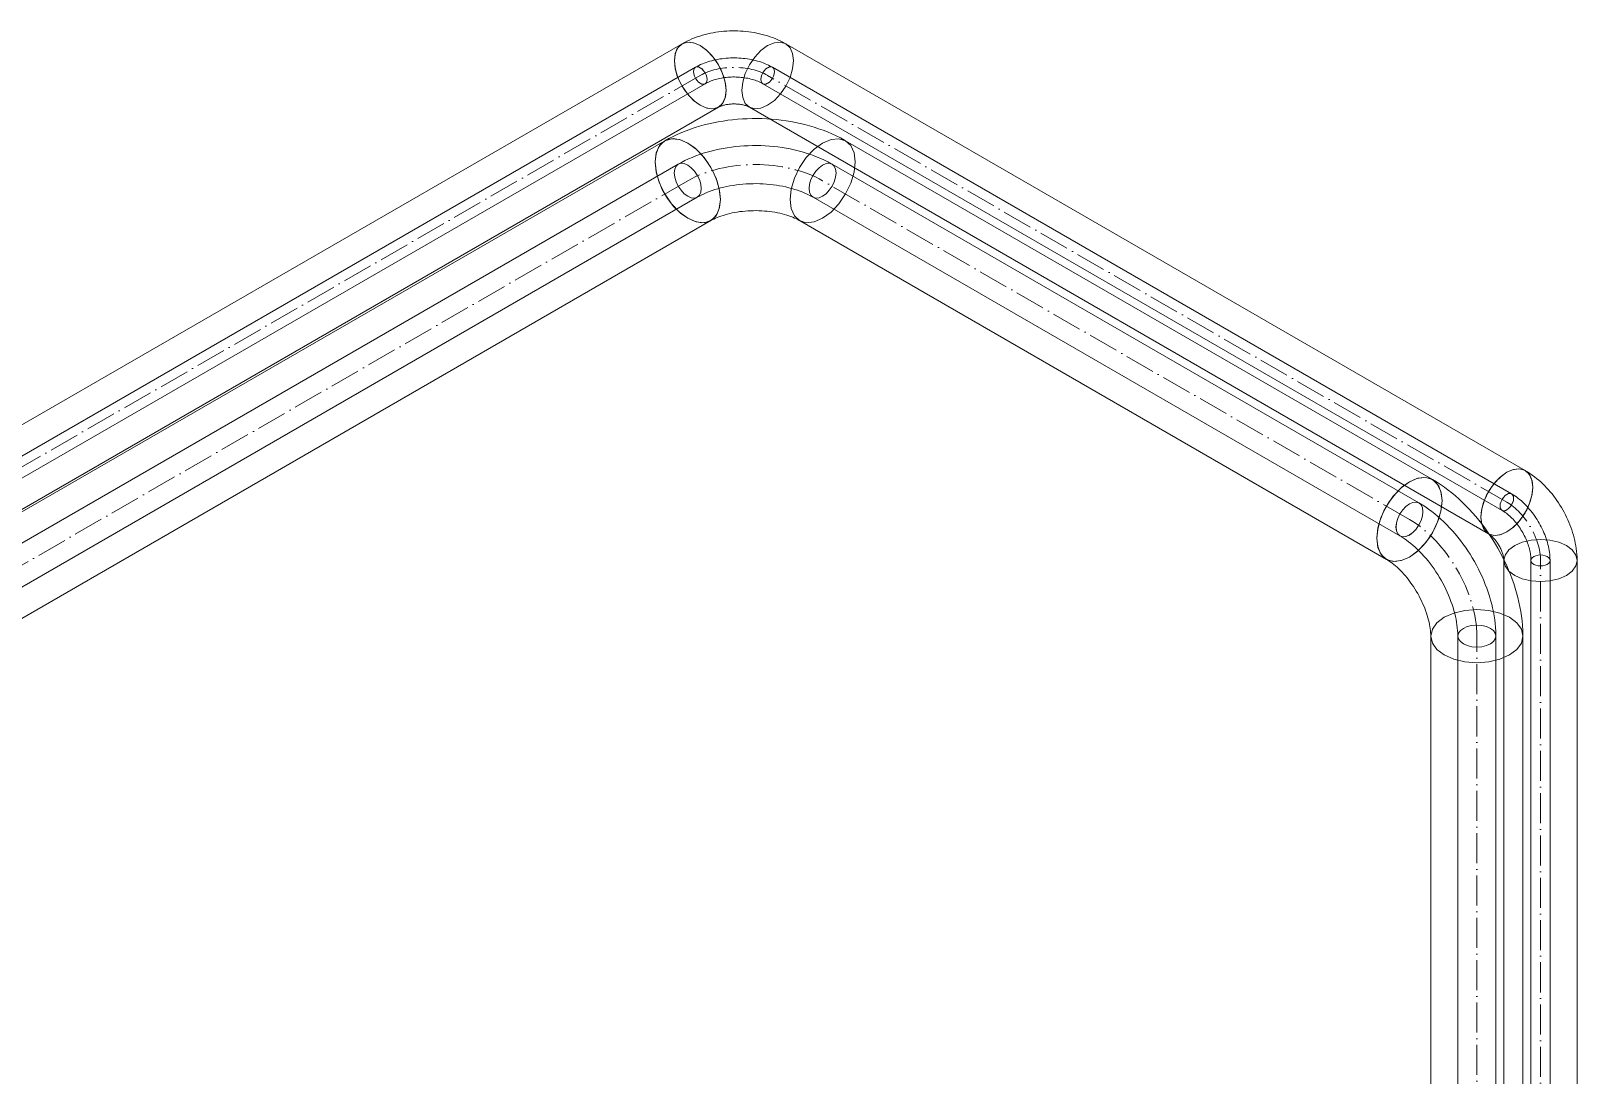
# Model space of a CAD drawing. Header units: millimetres. Extents: x -88595 to 880822, y -1054509 to -148035.
# Drawn here: x 435796 to 436312, y -345853 to -345505 of the extents above; entities that cross this region are included whole.
import ezdxf

# ---------------------------------------------------------------- set-up
doc = ezdxf.new("R2010")
doc.units = ezdxf.units.MM
doc.linetypes.add('$12$ADSK_Осевая', pattern=[14, 10, -2, 0, -2])
doc.linetypes.add('$13$ADSK_Осевая', pattern=[14, 10, -2, 0, -2])
for name, color, linetype, lineweight in [('Изоляция', 7, 'Continuous', 18), ('Трубопровод', 7, 'Continuous', 18), ('Трубопроводы', 7, 'Continuous', 18)]:
    doc.layers.add(name, color=color, linetype=linetype, lineweight=lineweight)

# ---------------------------------------------------------------- blocks, each defined once
blk = doc.blocks.new('$0$ADSK_МедьПайка_Отвод-гнутая труба - Отвод _гнутая труба_-V141-В_ОВ3_1')
at = {"layer": 'Трубопроводы', "color": 190, "true_color": 0x8000ff}
for points in [[(-18424.38, 7882.61, 0), (-18424.96, 7882.36, 0), (-18425.5, 7882.31, 0), (-18425.97, 7882.45, 0), (-18426.32, 7882.79, 0), (-18426.55, 7883.28, 0), (-18426.63, 7883.91, 0), (-18426.55, 7884.62, 0), (-18426.32, 7885.38, 0), (-18425.97, 7886.12, 0), (-18425.5, 7886.8, 0), (-18424.96, 7887.37, 0), (-18424.38, 7887.8, 0)], [(-18424.38, 7887.8, 0), (-18423.8, 7888.04, 0), (-18423.26, 7888.1, 0), (-18422.79, 7887.95, 0), (-18422.44, 7887.62, 0), (-18422.21, 7887.13, 0), (-18422.13, 7886.5, 0), (-18422.21, 7885.79, 0), (-18422.44, 7885.03, 0), (-18422.79, 7884.29, 0), (-18423.26, 7883.61, 0), (-18423.8, 7883.04, 0), (-18424.38, 7882.61, 0)], [(-18422.79, 7887.95, 0), (-18422.25, 7887.63, 0), (-18421.72, 7887.28, 0), (-18421.19, 7886.92, 0), (-18420.66, 7886.53, 0), (-18420.15, 7886.12, 0), (-18419.64, 7885.7, 0), (-18419.14, 7885.26, 0), (-18418.65, 7884.8, 0), (-18418.17, 7884.32, 0), (-18417.69, 7883.83, 0), (-18417.23, 7883.32, 0), (-18416.78, 7882.8, 0), (-18416.33, 7882.27, 0), (-18415.9, 7881.72, 0), (-18415.48, 7881.16, 0), (-18415.07, 7880.58, 0), (-18414.67, 7880, 0), (-18414.29, 7879.4, 0), (-18413.92, 7878.8, 0), (-18413.56, 7878.19, 0), (-18413.22, 7877.57, 0), (-18412.9, 7876.94, 0), (-18412.58, 7876.31, 0), (-18412.29, 7875.67, 0), (-18412.01, 7875.02, 0), (-18411.74, 7874.38, 0), (-18411.5, 7873.72, 0), (-18411.27, 7873.07, 0), (-18411.06, 7872.42, 0), (-18410.86, 7871.76, 0), (-18410.69, 7871.1, 0), (-18410.53, 7870.45, 0), (-18410.39, 7869.79, 0), (-18410.27, 7869.14, 0), (-18410.17, 7868.49, 0), (-18410.09, 7867.84, 0), (-18410.03, 7867.2, 0), (-18410, 7866.56, 0), (-18409.98, 7865.93, 0), (-18409.98, 7865.76, 0)], [(-18425.97, 7882.45, 0), (-18425.61, 7882.24, 0), (-18425.25, 7882.01, 0), (-18424.89, 7881.75, 0), (-18424.52, 7881.48, 0), (-18424.15, 7881.19, 0), (-18423.78, 7880.88, 0), (-18423.41, 7880.56, 0), (-18423.05, 7880.22, 0), (-18422.68, 7879.86, 0), (-18422.32, 7879.48, 0), (-18421.97, 7879.1, 0), (-18421.62, 7878.69, 0), (-18421.27, 7878.28, 0), (-18420.93, 7877.85, 0), (-18420.6, 7877.41, 0), (-18420.28, 7876.96, 0), (-18419.97, 7876.49, 0), (-18419.67, 7876.02, 0), (-18419.37, 7875.54, 0), (-18419.09, 7875.06, 0), (-18418.82, 7874.57, 0), (-18418.56, 7874.07, 0), (-18418.31, 7873.57, 0), (-18418.08, 7873.07, 0), (-18417.86, 7872.56, 0), (-18417.65, 7872.05, 0), (-18417.46, 7871.55, 0), (-18417.28, 7871.04, 0), (-18417.12, 7870.54, 0), (-18416.97, 7870.04, 0), (-18416.84, 7869.54, 0), (-18416.72, 7869.05, 0), (-18416.62, 7868.57, 0), (-18416.53, 7868.09, 0), (-18416.46, 7867.63, 0), (-18416.41, 7867.17, 0), (-18416.37, 7866.72, 0), (-18416.34, 7866.29, 0), (-18416.33, 7865.87, 0), (-18416.33, 7865.76, 0)], [(-18410.91, 7864.47, 0), (-18411.57, 7864.17, 0), (-18412.33, 7863.99, 0), (-18413.15, 7863.93, 0), (-18413.98, 7863.99, 0), (-18414.74, 7864.17, 0), (-18415.4, 7864.47, 0), (-18415.9, 7864.84, 0), (-18416.22, 7865.29, 0), (-18416.33, 7865.76, 0), (-18416.22, 7866.24, 0), (-18415.9, 7866.68, 0), (-18415.4, 7867.06, 0)], [(-18415.4, 7867.06, 0), (-18414.74, 7867.35, 0), (-18413.98, 7867.53, 0), (-18413.15, 7867.59, 0), (-18412.33, 7867.53, 0), (-18411.57, 7867.35, 0), (-18410.91, 7867.06, 0), (-18410.41, 7866.68, 0), (-18410.09, 7866.24, 0), (-18409.98, 7865.76, 0), (-18410.09, 7865.29, 0), (-18410.41, 7864.84, 0), (-18410.91, 7864.47, 0)]]:
    blk.add_polyline3d(points, dxfattribs=at)
blk = doc.blocks.new('$0$ADSK_МедьПайка_Отвод-гнутая труба - Отвод _гнутая труба_-V142-В_ОВ3_1')
at = {"layer": 'Трубопроводы', "color": 190, "true_color": 0x8000ff}
for points in [[(-18521.13, 7928.1, 0), (-18521.21, 7928.82, 0), (-18521.43, 7929.57, 0), (-18521.79, 7930.31, 0), (-18522.25, 7930.99, 0), (-18522.79, 7931.57, 0), (-18523.37, 7931.99, 0), (-18523.96, 7932.24, 0), (-18524.5, 7932.29, 0), (-18524.96, 7932.15, 0), (-18525.32, 7931.82, 0), (-18525.54, 7931.32, 0), (-18525.62, 7930.69, 0)], [(-18524.96, 7932.15, 0), (-18524.41, 7932.45, 0), (-18523.84, 7932.74, 0), (-18523.26, 7933.02, 0), (-18522.66, 7933.28, 0), (-18522.06, 7933.52, 0), (-18521.43, 7933.75, 0), (-18520.8, 7933.96, 0), (-18520.16, 7934.16, 0), (-18519.5, 7934.34, 0), (-18518.84, 7934.5, 0), (-18518.17, 7934.65, 0), (-18517.49, 7934.78, 0), (-18516.81, 7934.9, 0), (-18516.11, 7935, 0), (-18515.42, 7935.08, 0), (-18514.72, 7935.15, 0), (-18514.01, 7935.2, 0), (-18513.31, 7935.23, 0), (-18512.6, 7935.25, 0), (-18511.89, 7935.26, 0), (-18511.18, 7935.24, 0), (-18510.48, 7935.21, 0), (-18509.77, 7935.16, 0), (-18509.07, 7935.1, 0), (-18508.37, 7935.02, 0), (-18507.68, 7934.93, 0), (-18506.99, 7934.81, 0), (-18506.31, 7934.69, 0), (-18505.64, 7934.54, 0), (-18504.97, 7934.38, 0), (-18504.32, 7934.21, 0), (-18503.67, 7934.01, 0), (-18503.03, 7933.81, 0), (-18502.41, 7933.58, 0), (-18501.8, 7933.34, 0), (-18501.2, 7933.09, 0), (-18500.61, 7932.82, 0), (-18500.04, 7932.53, 0), (-18499.48, 7932.23, 0), (-18499.34, 7932.15, 0)], [(-18498.68, 7930.69, 0), (-18498.76, 7931.32, 0), (-18498.98, 7931.82, 0), (-18499.34, 7932.15, 0), (-18499.8, 7932.29, 0), (-18500.34, 7932.24, 0), (-18500.92, 7931.99, 0), (-18501.51, 7931.57, 0), (-18502.05, 7930.99, 0), (-18502.51, 7930.31, 0), (-18502.87, 7929.57, 0), (-18503.09, 7928.82, 0), (-18503.17, 7928.1, 0)], [(-18525.62, 7930.69, 0), (-18525.54, 7929.98, 0), (-18525.32, 7929.22, 0), (-18524.96, 7928.48, 0), (-18524.5, 7927.8, 0), (-18523.96, 7927.23, 0), (-18523.37, 7926.8, 0), (-18522.79, 7926.56, 0), (-18522.25, 7926.5, 0), (-18521.79, 7926.65, 0), (-18521.43, 7926.98, 0), (-18521.21, 7927.47, 0), (-18521.13, 7928.1, 0)], [(-18521.79, 7926.65, 0), (-18521.42, 7926.85, 0), (-18521.04, 7927.04, 0), (-18520.64, 7927.23, 0), (-18520.22, 7927.42, 0), (-18519.79, 7927.59, 0), (-18519.34, 7927.76, 0), (-18518.87, 7927.91, 0), (-18518.39, 7928.06, 0), (-18517.9, 7928.19, 0), (-18517.39, 7928.32, 0), (-18516.88, 7928.43, 0), (-18516.35, 7928.53, 0), (-18515.82, 7928.62, 0), (-18515.28, 7928.7, 0), (-18514.73, 7928.77, 0), (-18514.18, 7928.82, 0), (-18513.63, 7928.86, 0), (-18513.07, 7928.89, 0), (-18512.51, 7928.9, 0), (-18511.94, 7928.91, 0), (-18511.38, 7928.89, 0), (-18510.82, 7928.87, 0), (-18510.27, 7928.83, 0), (-18509.71, 7928.78, 0), (-18509.17, 7928.72, 0), (-18508.62, 7928.65, 0), (-18508.09, 7928.56, 0), (-18507.56, 7928.46, 0), (-18507.04, 7928.35, 0), (-18506.54, 7928.23, 0), (-18506.04, 7928.09, 0), (-18505.56, 7927.95, 0), (-18505.09, 7927.8, 0), (-18504.63, 7927.64, 0), (-18504.19, 7927.46, 0), (-18503.77, 7927.28, 0), (-18503.36, 7927.1, 0), (-18502.98, 7926.9, 0), (-18502.61, 7926.7, 0), (-18502.51, 7926.65, 0)], [(-18503.17, 7928.1, 0), (-18503.09, 7927.47, 0), (-18502.87, 7926.98, 0), (-18502.51, 7926.65, 0), (-18502.05, 7926.5, 0), (-18501.51, 7926.56, 0), (-18500.92, 7926.8, 0), (-18500.34, 7927.23, 0), (-18499.8, 7927.8, 0), (-18499.34, 7928.48, 0), (-18498.98, 7929.22, 0), (-18498.76, 7929.98, 0), (-18498.68, 7930.69, 0)]]:
    blk.add_polyline3d(points, dxfattribs=at)
blk = doc.blocks.new('$0$ADSK_МедьПайка_Отвод-гнутая труба - Отвод _гнутая труба_-V144-В_ОВ3_1')
at = {"layer": 'Трубопроводы', "color": 134, "true_color": 0x00a6a6}
for points in [[(-18414.39, 7898.75, 0), (-18415.55, 7898.25, 0), (-18416.64, 7898.15, 0), (-18417.57, 7898.43, 0), (-18418.28, 7899.1, 0), (-18418.73, 7900.09, 0), (-18418.88, 7901.34, 0), (-18418.73, 7902.77, 0), (-18418.28, 7904.28, 0), (-18417.57, 7905.77, 0), (-18416.64, 7907.13, 0), (-18415.55, 7908.27, 0), (-18414.39, 7909.12, 0)], [(-18414.39, 7909.12, 0), (-18413.23, 7909.61, 0), (-18412.15, 7909.72, 0), (-18411.22, 7909.43, 0), (-18410.5, 7908.77, 0), (-18410.05, 7907.78, 0), (-18409.9, 7906.52, 0), (-18410.05, 7905.09, 0), (-18410.5, 7903.59, 0), (-18411.22, 7902.1, 0), (-18412.15, 7900.74, 0), (-18413.23, 7899.6, 0), (-18414.39, 7898.75, 0)], [(-18411.22, 7909.43, 0), (-18410.13, 7908.78, 0), (-18409.06, 7908.09, 0), (-18408.01, 7907.36, 0), (-18406.96, 7906.58, 0), (-18405.93, 7905.77, 0), (-18404.92, 7904.92, 0), (-18403.92, 7904.04, 0), (-18402.93, 7903.12, 0), (-18401.97, 7902.17, 0), (-18401.02, 7901.18, 0), (-18400.09, 7900.17, 0), (-18399.18, 7899.13, 0), (-18398.3, 7898.05, 0), (-18397.43, 7896.96, 0), (-18396.59, 7895.83, 0), (-18395.77, 7894.69, 0), (-18394.98, 7893.52, 0), (-18394.21, 7892.33, 0), (-18393.47, 7891.12, 0), (-18392.76, 7889.9, 0), (-18392.08, 7888.66, 0), (-18391.42, 7887.41, 0), (-18390.8, 7886.14, 0), (-18390.21, 7884.86, 0), (-18389.65, 7883.57, 0), (-18389.12, 7882.28, 0), (-18388.63, 7880.97, 0), (-18388.17, 7879.67, 0), (-18387.74, 7878.36, 0), (-18387.36, 7877.04, 0), (-18387, 7875.73, 0), (-18386.69, 7874.42, 0), (-18386.41, 7873.11, 0), (-18386.18, 7871.81, 0), (-18385.98, 7870.51, 0), (-18385.82, 7869.21, 0), (-18385.7, 7867.93, 0), (-18385.63, 7866.65, 0), (-18385.59, 7865.39, 0), (-18385.59, 7865.05, 0)], [(-18417.57, 7898.43, 0), (-18416.85, 7898.01, 0), (-18416.13, 7897.54, 0), (-18415.4, 7897.03, 0), (-18414.67, 7896.49, 0), (-18413.93, 7895.91, 0), (-18413.2, 7895.29, 0), (-18412.46, 7894.64, 0), (-18411.73, 7893.96, 0), (-18411, 7893.24, 0), (-18410.28, 7892.49, 0), (-18409.57, 7891.72, 0), (-18408.87, 7890.91, 0), (-18408.18, 7890.08, 0), (-18407.5, 7889.22, 0), (-18406.84, 7888.34, 0), (-18406.2, 7887.43, 0), (-18405.57, 7886.51, 0), (-18404.96, 7885.57, 0), (-18404.38, 7884.61, 0), (-18403.81, 7883.64, 0), (-18403.27, 7882.66, 0), (-18402.75, 7881.67, 0), (-18402.26, 7880.66, 0), (-18401.79, 7879.66, 0), (-18401.35, 7878.64, 0), (-18400.94, 7877.63, 0), (-18400.56, 7876.62, 0), (-18400.2, 7875.61, 0), (-18399.87, 7874.6, 0), (-18399.58, 7873.6, 0), (-18399.31, 7872.61, 0), (-18399.08, 7871.63, 0), (-18398.87, 7870.66, 0), (-18398.7, 7869.71, 0), (-18398.56, 7868.78, 0), (-18398.45, 7867.86, 0), (-18398.37, 7866.97, 0), (-18398.31, 7866.11, 0), (-18398.29, 7865.27, 0), (-18398.29, 7865.05, 0)], [(-18387.45, 7862.45, 0), (-18388.77, 7861.87, 0), (-18390.3, 7861.51, 0), (-18391.94, 7861.38, 0), (-18393.58, 7861.51, 0), (-18395.12, 7861.87, 0), (-18396.43, 7862.45, 0), (-18397.44, 7863.21, 0), (-18398.08, 7864.1, 0), (-18398.29, 7865.05, 0), (-18398.08, 7866, 0), (-18397.44, 7866.88, 0), (-18396.43, 7867.64, 0)], [(-18396.43, 7867.64, 0), (-18395.12, 7868.22, 0), (-18393.58, 7868.59, 0), (-18391.94, 7868.71, 0), (-18390.3, 7868.59, 0), (-18388.77, 7868.22, 0), (-18387.45, 7867.64, 0), (-18386.44, 7866.88, 0), (-18385.81, 7866, 0), (-18385.59, 7865.05, 0), (-18385.81, 7864.1, 0), (-18386.44, 7863.21, 0), (-18387.45, 7862.45, 0)]]:
    blk.add_polyline3d(points, dxfattribs=at)
blk = doc.blocks.new('$0$ADSK_МедьПайка_Отвод-гнутая труба - Отвод _гнутая труба_-V145-В_ОВ3_1')
at = {"layer": 'Трубопроводы', "color": 134, "true_color": 0x00a6a6}
for points in [[(-18534.24, 7950.87, 0), (-18533.14, 7951.48, 0), (-18532, 7952.06, 0), (-18530.84, 7952.61, 0), (-18529.64, 7953.13, 0), (-18528.43, 7953.62, 0), (-18527.18, 7954.07, 0), (-18525.92, 7954.5, 0), (-18524.63, 7954.89, 0), (-18523.32, 7955.25, 0), (-18522, 7955.58, 0), (-18520.66, 7955.87, 0), (-18519.3, 7956.14, 0), (-18517.93, 7956.37, 0), (-18516.54, 7956.57, 0), (-18515.15, 7956.74, 0), (-18513.75, 7956.87, 0), (-18512.34, 7956.98, 0), (-18510.93, 7957.04, 0), (-18509.51, 7957.08, 0), (-18508.1, 7957.09, 0), (-18506.68, 7957.06, 0), (-18505.27, 7957, 0), (-18503.86, 7956.9, 0), (-18502.46, 7956.78, 0), (-18501.06, 7956.62, 0), (-18499.67, 7956.43, 0), (-18498.3, 7956.2, 0), (-18496.94, 7955.95, 0), (-18495.59, 7955.66, 0), (-18494.26, 7955.34, 0), (-18492.95, 7954.99, 0), (-18491.66, 7954.6, 0), (-18490.38, 7954.19, 0), (-18489.13, 7953.74, 0), (-18487.91, 7953.26, 0), (-18486.71, 7952.76, 0), (-18485.54, 7952.21, 0), (-18484.4, 7951.64, 0), (-18483.28, 7951.04, 0), (-18482.99, 7950.87, 0)], [(-18526.57, 7942.78, 0), (-18526.73, 7944.21, 0), (-18527.18, 7945.72, 0), (-18527.89, 7947.2, 0), (-18528.82, 7948.56, 0), (-18529.9, 7949.71, 0), (-18531.06, 7950.55, 0), (-18532.23, 7951.05, 0), (-18533.31, 7951.16, 0), (-18534.24, 7950.87, 0), (-18534.95, 7950.21, 0), (-18535.4, 7949.22, 0), (-18535.55, 7947.96, 0)], [(-18535.55, 7947.96, 0), (-18535.4, 7946.53, 0), (-18534.95, 7945.02, 0), (-18534.24, 7943.54, 0), (-18533.31, 7942.18, 0), (-18532.23, 7941.03, 0), (-18531.06, 7940.18, 0), (-18529.9, 7939.69, 0), (-18528.82, 7939.58, 0), (-18527.89, 7939.87, 0), (-18527.18, 7940.53, 0), (-18526.73, 7941.52, 0), (-18526.57, 7942.78, 0)], [(-18481.67, 7947.96, 0), (-18481.83, 7949.22, 0), (-18482.27, 7950.21, 0), (-18482.99, 7950.87, 0), (-18483.92, 7951.16, 0), (-18485, 7951.05, 0), (-18486.16, 7950.55, 0), (-18487.33, 7949.71, 0), (-18488.41, 7948.56, 0), (-18489.34, 7947.2, 0), (-18490.05, 7945.72, 0), (-18490.5, 7944.21, 0), (-18490.65, 7942.78, 0)], [(-18490.65, 7942.78, 0), (-18490.5, 7941.52, 0), (-18490.05, 7940.53, 0), (-18489.34, 7939.87, 0), (-18488.41, 7939.58, 0), (-18487.33, 7939.69, 0), (-18486.16, 7940.18, 0), (-18485, 7941.03, 0), (-18483.92, 7942.18, 0), (-18482.99, 7943.54, 0), (-18482.27, 7945.02, 0), (-18481.83, 7946.53, 0), (-18481.67, 7947.96, 0)], [(-18527.89, 7939.87, 0), (-18527.16, 7940.27, 0), (-18526.4, 7940.67, 0), (-18525.59, 7941.04, 0), (-18524.76, 7941.41, 0), (-18523.89, 7941.76, 0), (-18522.99, 7942.09, 0), (-18522.05, 7942.4, 0), (-18521.09, 7942.69, 0), (-18520.11, 7942.96, 0), (-18519.1, 7943.21, 0), (-18518.07, 7943.44, 0), (-18517.02, 7943.64, 0), (-18515.96, 7943.82, 0), (-18514.88, 7943.98, 0), (-18513.78, 7944.11, 0), (-18512.68, 7944.22, 0), (-18511.57, 7944.3, 0), (-18510.45, 7944.35, 0), (-18509.33, 7944.38, 0), (-18508.2, 7944.39, 0), (-18507.08, 7944.36, 0), (-18505.96, 7944.32, 0), (-18504.85, 7944.24, 0), (-18503.74, 7944.14, 0), (-18502.65, 7944.02, 0), (-18501.56, 7943.87, 0), (-18500.49, 7943.69, 0), (-18499.44, 7943.5, 0), (-18498.4, 7943.28, 0), (-18497.39, 7943.03, 0), (-18496.4, 7942.77, 0), (-18495.43, 7942.48, 0), (-18494.49, 7942.17, 0), (-18493.58, 7941.85, 0), (-18492.7, 7941.5, 0), (-18491.86, 7941.14, 0), (-18491.04, 7940.77, 0), (-18490.27, 7940.38, 0), (-18489.53, 7939.98, 0), (-18489.34, 7939.87, 0)]]:
    blk.add_polyline3d(points, dxfattribs=at)

msp = doc.modelspace()

# ---------------------------------------------------------------- linework, layer by layer
at = {"layer": 'Изоляция', "color": 190, "true_color": 0x8000ff}
for p, q in [((436013.37, -345509.71), (433423.15, -347005.17)), ((436294.24, -345651.88), (436047.99, -345509.71)), ((433435.32, -347026.26), (436025.54, -345530.8)), ((436035.82, -345530.8), (436282.07, -345672.97)), ((436287.2, -345681.87), (436287.2, -346192.38)), ((436311.55, -346192.38), (436311.55, -345681.87))]:
    msp.add_line(p, q, dxfattribs=at)
at = {"layer": 'Изоляция', "color": 134, "true_color": 0x00a6a6}
for p, q in [((436007.62, -345542.02), (433482.28, -347000.02)), ((436263.39, -345654.9), (436067.87, -345542.02)), ((433497.63, -347026.61), (436022.97, -345568.6)), ((436052.52, -345568.6), (436248.04, -345681.49)), ((436262.82, -345707.08), (436262.82, -346191.67)), ((436293.52, -346191.67), (436293.52, -345707.08))]:
    msp.add_line(p, q, dxfattribs=at)
at = {"layer": 'Изоляция', "color": 190, "true_color": 0x8000ff}
for points in [[(436013.37, -345509.71, 0), (436014.18, -345509.25, 0), (436015.01, -345508.83, 0), (436015.85, -345508.43, 0), (436016.7, -345508.07, 0), (436017.55, -345507.72, 0), (436018.42, -345507.41, 0), (436019.29, -345507.12, 0), (436020.16, -345506.85, 0), (436021.05, -345506.61, 0), (436021.93, -345506.39, 0), (436022.83, -345506.19, 0), (436023.72, -345506.01, 0), (436024.63, -345505.86, 0), (436025.53, -345505.73, 0), (436026.44, -345505.62, 0), (436027.35, -345505.53, 0), (436028.27, -345505.47, 0), (436029.18, -345505.42, 0), (436030.1, -345505.4, 0), (436031.01, -345505.39, 0), (436031.93, -345505.41, 0), (436032.84, -345505.45, 0), (436033.76, -345505.51, 0), (436034.67, -345505.6, 0), (436035.58, -345505.7, 0), (436036.49, -345505.82, 0), (436037.39, -345505.97, 0), (436038.29, -345506.14, 0), (436039.18, -345506.33, 0), (436040.07, -345506.54, 0), (436040.96, -345506.78, 0), (436041.83, -345507.04, 0), (436042.7, -345507.33, 0), (436043.57, -345507.64, 0), (436044.43, -345507.97, 0), (436045.28, -345508.33, 0), (436046.12, -345508.72, 0), (436046.95, -345509.14, 0), (436047.77, -345509.58, 0), (436047.99, -345509.71, 0)], [(436019.45, -345510.31, 0), (436017.54, -345509.46, 0), (436015.72, -345509.14, 0), (436014.08, -345509.38, 0), (436012.72, -345510.17, 0), (436011.7, -345511.46, 0), (436011.06, -345513.2, 0), (436010.84, -345515.28, 0)], [(436010.84, -345515.28, 0), (436011.14, -345512.88, 0), (436012, -345510.98, 0), (436013.37, -345509.71, 0), (436015.15, -345509.16, 0), (436017.22, -345509.36, 0), (436019.45, -345510.31, 0)], [(436019.45, -345510.31, 0), (436021.68, -345511.94, 0), (436023.76, -345514.13, 0), (436025.54, -345516.74, 0), (436026.91, -345519.59, 0), (436027.77, -345522.48, 0), (436028.06, -345525.22, 0)], [(436028.06, -345525.22, 0), (436027.85, -345522.89, 0), (436027.21, -345520.42, 0), (436026.18, -345517.94, 0), (436024.82, -345515.58, 0), (436023.19, -345513.45, 0), (436021.37, -345511.67, 0), (436019.45, -345510.31, 0)], [(436033.29, -345525.22, 0), (436033.59, -345522.48, 0), (436034.45, -345519.59, 0), (436035.82, -345516.74, 0), (436037.6, -345514.13, 0), (436039.68, -345511.94, 0), (436041.9, -345510.31, 0)], [(436041.9, -345510.31, 0), (436039.68, -345511.94, 0), (436037.6, -345514.13, 0), (436035.82, -345516.74, 0), (436034.45, -345519.59, 0), (436033.59, -345522.48, 0), (436033.29, -345525.22, 0)], [(436041.9, -345510.31, 0), (436044.13, -345509.36, 0), (436046.21, -345509.16, 0), (436047.99, -345509.71, 0), (436049.36, -345510.98, 0), (436050.22, -345512.88, 0), (436050.51, -345515.28, 0)], [(436050.51, -345515.28, 0), (436050.22, -345512.88, 0), (436049.36, -345510.98, 0), (436047.99, -345509.71, 0), (436046.21, -345509.16, 0), (436044.13, -345509.36, 0), (436041.9, -345510.31, 0)], [(436019.45, -345530.19, 0), (436017.22, -345528.57, 0), (436015.15, -345526.38, 0), (436013.37, -345523.77, 0), (436012, -345520.92, 0), (436011.14, -345518.02, 0), (436010.84, -345515.28, 0)], [(436010.84, -345515.28, 0), (436011.06, -345517.62, 0), (436011.7, -345520.09, 0), (436012.72, -345522.57, 0), (436014.09, -345524.93, 0), (436015.72, -345527.05, 0), (436017.54, -345528.84, 0), (436019.45, -345530.19, 0)], [(436050.51, -345515.28, 0), (436050.22, -345518.02, 0), (436049.36, -345520.92, 0), (436047.99, -345523.77, 0), (436046.21, -345526.38, 0), (436044.13, -345528.57, 0), (436041.9, -345530.19, 0)], [(436041.9, -345530.19, 0), (436044.13, -345528.57, 0), (436046.21, -345526.38, 0), (436047.99, -345523.77, 0), (436049.36, -345520.92, 0), (436050.22, -345518.02, 0), (436050.51, -345515.28, 0)], [(436028.06, -345525.22, 0), (436027.77, -345527.63, 0), (436026.91, -345529.53, 0), (436025.54, -345530.8, 0), (436023.76, -345531.35, 0), (436021.68, -345531.14, 0), (436019.45, -345530.19, 0)], [(436019.45, -345530.19, 0), (436021.37, -345531.05, 0), (436023.19, -345531.37, 0), (436024.82, -345531.12, 0), (436026.18, -345530.34, 0), (436027.21, -345529.04, 0), (436027.85, -345527.31, 0), (436028.06, -345525.22, 0)], [(436041.9, -345530.19, 0), (436039.68, -345531.14, 0), (436037.6, -345531.35, 0), (436035.82, -345530.8, 0), (436034.45, -345529.53, 0), (436033.59, -345527.63, 0), (436033.29, -345525.22, 0)], [(436033.29, -345525.22, 0), (436033.59, -345527.63, 0), (436034.45, -345529.53, 0), (436035.82, -345530.8, 0), (436037.6, -345531.35, 0), (436039.68, -345531.14, 0), (436041.9, -345530.19, 0)], [(436025.54, -345530.8, 0), (436025.64, -345530.74, 0), (436025.76, -345530.68, 0), (436025.9, -345530.61, 0), (436026.07, -345530.54, 0), (436026.26, -345530.47, 0), (436026.47, -345530.39, 0), (436026.7, -345530.31, 0), (436026.94, -345530.24, 0), (436027.21, -345530.16, 0), (436027.49, -345530.09, 0), (436027.78, -345530.03, 0), (436028.09, -345529.97, 0), (436028.4, -345529.92, 0), (436028.73, -345529.87, 0), (436029.06, -345529.83, 0), (436029.4, -345529.8, 0), (436029.75, -345529.77, 0), (436030.1, -345529.75, 0), (436030.45, -345529.75, 0), (436030.81, -345529.74, 0), (436031.16, -345529.75, 0), (436031.51, -345529.77, 0), (436031.86, -345529.79, 0), (436032.2, -345529.82, 0), (436032.54, -345529.86, 0), (436032.87, -345529.9, 0), (436033.19, -345529.96, 0), (436033.5, -345530.01, 0), (436033.79, -345530.08, 0), (436034.07, -345530.15, 0), (436034.34, -345530.22, 0), (436034.59, -345530.29, 0), (436034.83, -345530.37, 0), (436035.04, -345530.44, 0), (436035.24, -345530.52, 0), (436035.41, -345530.59, 0), (436035.56, -345530.66, 0), (436035.69, -345530.73, 0), (436035.79, -345530.78, 0), (436035.82, -345530.8, 0)], [(436288.15, -345652.48, 0), (436290.07, -345651.63, 0), (436291.89, -345651.31, 0), (436293.52, -345651.55, 0), (436294.89, -345652.34, 0), (436295.91, -345653.64, 0), (436296.55, -345655.37, 0), (436296.76, -345657.46, 0)], [(436296.76, -345657.46, 0), (436296.47, -345655.05, 0), (436295.61, -345653.15, 0), (436294.24, -345651.88, 0), (436292.46, -345651.33, 0), (436290.38, -345651.54, 0), (436288.15, -345652.48, 0)], [(436288.15, -345652.48, 0), (436285.93, -345654.11, 0), (436283.85, -345656.3, 0), (436282.07, -345658.91, 0), (436280.7, -345661.76, 0), (436279.84, -345664.65, 0), (436279.54, -345667.4, 0)], [(436279.54, -345667.4, 0), (436279.76, -345665.06, 0), (436280.4, -345662.59, 0), (436281.42, -345660.11, 0), (436282.79, -345657.75, 0), (436284.42, -345655.62, 0), (436286.24, -345653.84, 0), (436288.15, -345652.48, 0)], [(436294.24, -345651.88, 0), (436295.04, -345652.36, 0), (436295.83, -345652.87, 0), (436296.59, -345653.4, 0), (436297.33, -345653.95, 0), (436298.05, -345654.52, 0), (436298.76, -345655.11, 0), (436299.45, -345655.71, 0), (436300.12, -345656.34, 0), (436300.77, -345656.98, 0), (436301.4, -345657.64, 0), (436302.02, -345658.32, 0), (436302.62, -345659.01, 0), (436303.2, -345659.71, 0), (436303.77, -345660.43, 0), (436304.32, -345661.16, 0), (436304.85, -345661.91, 0), (436305.36, -345662.66, 0), (436305.86, -345663.43, 0), (436306.34, -345664.22, 0), (436306.8, -345665.01, 0), (436307.24, -345665.81, 0), (436307.67, -345666.62, 0), (436308.07, -345667.44, 0), (436308.46, -345668.27, 0), (436308.82, -345669.11, 0), (436309.17, -345669.96, 0), (436309.49, -345670.82, 0), (436309.79, -345671.68, 0), (436310.07, -345672.55, 0), (436310.33, -345673.43, 0), (436310.57, -345674.31, 0), (436310.78, -345675.2, 0), (436310.97, -345676.1, 0), (436311.14, -345677, 0), (436311.28, -345677.91, 0), (436311.39, -345678.83, 0), (436311.47, -345679.75, 0), (436311.53, -345680.68, 0), (436311.55, -345681.61, 0), (436311.55, -345681.87, 0)], [(436288.15, -345672.37, 0), (436290.38, -345670.74, 0), (436292.46, -345668.55, 0), (436294.24, -345665.94, 0), (436295.61, -345663.09, 0), (436296.47, -345660.2, 0), (436296.76, -345657.46, 0)], [(436296.76, -345657.46, 0), (436296.55, -345659.79, 0), (436295.91, -345662.26, 0), (436294.88, -345664.74, 0), (436293.52, -345667.1, 0), (436291.89, -345669.23, 0), (436290.07, -345671.01, 0), (436288.15, -345672.37, 0)], [(436279.54, -345667.4, 0), (436279.84, -345669.8, 0), (436280.7, -345671.7, 0), (436282.07, -345672.97, 0), (436283.85, -345673.52, 0), (436285.93, -345673.31, 0), (436288.15, -345672.37, 0)], [(436288.15, -345672.37, 0), (436286.24, -345673.22, 0), (436284.42, -345673.54, 0), (436282.78, -345673.3, 0), (436281.42, -345672.51, 0), (436280.4, -345671.22, 0), (436279.76, -345669.48, 0), (436279.54, -345667.4, 0)], [(436282.07, -345672.97, 0), (436282.16, -345673.03, 0), (436282.27, -345673.1, 0), (436282.41, -345673.19, 0), (436282.55, -345673.3, 0), (436282.71, -345673.43, 0), (436282.88, -345673.57, 0), (436283.06, -345673.73, 0), (436283.25, -345673.91, 0), (436283.45, -345674.1, 0), (436283.65, -345674.3, 0), (436283.85, -345674.53, 0), (436284.05, -345674.76, 0), (436284.26, -345675.01, 0), (436284.46, -345675.27, 0), (436284.66, -345675.54, 0), (436284.86, -345675.82, 0), (436285.06, -345676.1, 0), (436285.25, -345676.4, 0), (436285.43, -345676.7, 0), (436285.61, -345677, 0), (436285.78, -345677.31, 0), (436285.94, -345677.63, 0), (436286.1, -345677.94, 0), (436286.24, -345678.25, 0), (436286.38, -345678.56, 0), (436286.5, -345678.87, 0), (436286.62, -345679.17, 0), (436286.72, -345679.47, 0), (436286.81, -345679.76, 0), (436286.9, -345680.03, 0), (436286.97, -345680.3, 0), (436287.03, -345680.56, 0), (436287.08, -345680.8, 0), (436287.12, -345681.02, 0), (436287.15, -345681.23, 0), (436287.18, -345681.42, 0), (436287.19, -345681.58, 0), (436287.2, -345681.72, 0), (436287.2, -345681.84, 0), (436287.2, -345681.87, 0)], [(436290.77, -345676.9, 0), (436288.83, -345678.35, 0), (436287.62, -345680.05, 0), (436287.2, -345681.87, 0), (436287.62, -345683.69, 0), (436288.83, -345685.38, 0), (436290.77, -345686.84, 0)], [(436290.77, -345686.84, 0), (436288.83, -345685.38, 0), (436287.62, -345683.69, 0), (436287.2, -345681.87, 0), (436287.62, -345680.05, 0), (436288.83, -345678.35, 0), (436290.77, -345676.9, 0)], [(436307.99, -345676.9, 0), (436305.47, -345675.78, 0), (436302.53, -345675.08, 0), (436299.38, -345674.84, 0), (436296.23, -345675.08, 0), (436293.29, -345675.78, 0), (436290.77, -345676.9, 0)], [(436290.77, -345676.9, 0), (436293.29, -345675.78, 0), (436296.23, -345675.08, 0), (436299.38, -345674.84, 0), (436302.53, -345675.08, 0), (436305.47, -345675.78, 0), (436307.99, -345676.9, 0)], [(436307.99, -345686.84, 0), (436309.92, -345685.38, 0), (436311.14, -345683.69, 0), (436311.55, -345681.87, 0), (436311.14, -345680.05, 0), (436309.92, -345678.35, 0), (436307.99, -345676.9, 0)], [(436307.99, -345676.9, 0), (436309.92, -345678.35, 0), (436311.14, -345680.05, 0), (436311.55, -345681.87, 0), (436311.14, -345683.69, 0), (436309.92, -345685.38, 0), (436307.99, -345686.84, 0)], [(436290.77, -345686.84, 0), (436293.29, -345687.96, 0), (436296.23, -345688.66, 0), (436299.38, -345688.9, 0), (436302.53, -345688.66, 0), (436305.47, -345687.96, 0), (436307.99, -345686.84, 0)], [(436307.99, -345686.84, 0), (436305.47, -345687.96, 0), (436302.53, -345688.66, 0), (436299.38, -345688.9, 0), (436296.23, -345688.66, 0), (436293.29, -345687.96, 0), (436290.77, -345686.84, 0)]]:
    msp.add_polyline3d(points, dxfattribs=at)
at = {"layer": 'Изоляция', "color": 134, "true_color": 0x00a6a6}
for points in [[(436007.62, -345542.02, 0), (436009, -345541.26, 0), (436010.39, -345540.54, 0), (436011.81, -345539.87, 0), (436013.26, -345539.24, 0), (436014.72, -345538.66, 0), (436016.2, -345538.12, 0), (436017.71, -345537.61, 0), (436019.23, -345537.15, 0), (436020.76, -345536.73, 0), (436022.31, -345536.34, 0), (436023.88, -345536, 0), (436025.45, -345535.69, 0), (436027.04, -345535.42, 0), (436028.64, -345535.19, 0), (436030.24, -345535, 0), (436031.86, -345534.84, 0), (436033.47, -345534.72, 0), (436035.09, -345534.64, 0), (436036.72, -345534.6, 0), (436038.34, -345534.59, 0), (436039.97, -345534.63, 0), (436041.59, -345534.7, 0), (436043.21, -345534.8, 0), (436044.82, -345534.95, 0), (436046.43, -345535.13, 0), (436048.03, -345535.35, 0), (436049.62, -345535.61, 0), (436051.2, -345535.91, 0), (436052.76, -345536.24, 0), (436054.32, -345536.62, 0), (436055.86, -345537.03, 0), (436057.38, -345537.48, 0), (436058.89, -345537.98, 0), (436060.38, -345538.51, 0), (436061.85, -345539.08, 0), (436063.3, -345539.7, 0), (436064.73, -345540.36, 0), (436066.13, -345541.06, 0), (436067.51, -345541.81, 0), (436067.87, -345542.02, 0)], [(436015.3, -345542.78, 0), (436012.88, -345541.7, 0), (436010.59, -345541.3, 0), (436008.53, -345541.61, 0), (436006.81, -345542.6, 0), (436005.52, -345544.23, 0), (436004.72, -345546.41, 0), (436004.44, -345549.04, 0)], [(436004.44, -345549.04, 0), (436004.81, -345546.01, 0), (436005.9, -345543.62, 0), (436007.62, -345542.02, 0), (436009.87, -345541.32, 0), (436012.49, -345541.58, 0), (436015.3, -345542.78, 0)], [(436015.3, -345542.78, 0), (436018.11, -345544.83, 0), (436020.73, -345547.59, 0), (436022.97, -345550.88, 0), (436024.7, -345554.47, 0), (436025.78, -345558.12, 0), (436026.15, -345561.58, 0)], [(436026.15, -345561.58, 0), (436025.88, -345558.63, 0), (436025.08, -345555.52, 0), (436023.78, -345552.39, 0), (436022.06, -345549.42, 0), (436020.01, -345546.74, 0), (436017.71, -345544.49, 0), (436015.3, -345542.78, 0)], [(436049.35, -345561.58, 0), (436049.72, -345558.12, 0), (436050.8, -345554.47, 0), (436052.52, -345550.88, 0), (436054.77, -345547.59, 0), (436057.39, -345544.83, 0), (436060.2, -345542.78, 0)], [(436060.2, -345542.78, 0), (436057.39, -345544.83, 0), (436054.77, -345547.59, 0), (436052.52, -345550.88, 0), (436050.8, -345554.47, 0), (436049.72, -345558.12, 0), (436049.35, -345561.58, 0)], [(436060.2, -345542.78, 0), (436063.01, -345541.58, 0), (436065.63, -345541.32, 0), (436067.87, -345542.02, 0), (436069.6, -345543.62, 0), (436070.68, -345546.01, 0), (436071.05, -345549.04, 0)], [(436071.05, -345549.04, 0), (436070.68, -345546.01, 0), (436069.6, -345543.62, 0), (436067.87, -345542.02, 0), (436065.63, -345541.32, 0), (436063.01, -345541.58, 0), (436060.2, -345542.78, 0)], [(436015.3, -345567.84, 0), (436012.49, -345565.8, 0), (436009.87, -345563.03, 0), (436007.62, -345559.74, 0), (436005.9, -345556.15, 0), (436004.81, -345552.5, 0), (436004.44, -345549.04, 0)], [(436004.44, -345549.04, 0), (436004.72, -345551.99, 0), (436005.52, -345555.11, 0), (436006.81, -345558.23, 0), (436008.53, -345561.21, 0), (436010.59, -345563.89, 0), (436012.88, -345566.14, 0), (436015.3, -345567.84, 0)], [(436071.05, -345549.04, 0), (436070.68, -345552.5, 0), (436069.6, -345556.15, 0), (436067.87, -345559.74, 0), (436065.63, -345563.03, 0), (436063.01, -345565.8, 0), (436060.2, -345567.84, 0)], [(436060.2, -345567.84, 0), (436063.01, -345565.8, 0), (436065.63, -345563.03, 0), (436067.87, -345559.74, 0), (436069.6, -345556.15, 0), (436070.68, -345552.5, 0), (436071.05, -345549.04, 0)], [(436026.15, -345561.58, 0), (436025.78, -345564.61, 0), (436024.7, -345567, 0), (436022.97, -345568.6, 0), (436020.73, -345569.3, 0), (436018.11, -345569.04, 0), (436015.3, -345567.84, 0)], [(436015.3, -345567.84, 0), (436017.71, -345568.93, 0), (436020.01, -345569.32, 0), (436022.07, -345569.02, 0), (436023.79, -345568.02, 0), (436025.08, -345566.39, 0), (436025.88, -345564.21, 0), (436026.15, -345561.58, 0)], [(436060.2, -345567.84, 0), (436057.39, -345569.04, 0), (436054.77, -345569.3, 0), (436052.52, -345568.6, 0), (436050.8, -345567, 0), (436049.72, -345564.61, 0), (436049.35, -345561.58, 0)], [(436049.35, -345561.58, 0), (436049.72, -345564.61, 0), (436050.8, -345567, 0), (436052.52, -345568.6, 0), (436054.77, -345569.3, 0), (436057.39, -345569.04, 0), (436060.2, -345567.84, 0)], [(436022.97, -345568.6, 0), (436023.43, -345568.35, 0), (436023.94, -345568.09, 0), (436024.48, -345567.83, 0), (436025.07, -345567.58, 0), (436025.69, -345567.33, 0), (436026.35, -345567.09, 0), (436027.05, -345566.86, 0), (436027.77, -345566.63, 0), (436028.53, -345566.43, 0), (436029.31, -345566.23, 0), (436030.12, -345566.05, 0), (436030.95, -345565.89, 0), (436031.8, -345565.75, 0), (436032.67, -345565.62, 0), (436033.55, -345565.52, 0), (436034.44, -345565.43, 0), (436035.34, -345565.37, 0), (436036.25, -345565.32, 0), (436037.17, -345565.3, 0), (436038.08, -345565.29, 0), (436039, -345565.31, 0), (436039.91, -345565.35, 0), (436040.81, -345565.41, 0), (436041.71, -345565.49, 0), (436042.59, -345565.59, 0), (436043.46, -345565.71, 0), (436044.32, -345565.85, 0), (436045.15, -345566.01, 0), (436045.97, -345566.18, 0), (436046.76, -345566.37, 0), (436047.52, -345566.58, 0), (436048.26, -345566.8, 0), (436048.96, -345567.02, 0), (436049.63, -345567.26, 0), (436050.26, -345567.51, 0), (436050.86, -345567.77, 0), (436051.42, -345568.02, 0), (436051.93, -345568.28, 0), (436052.41, -345568.54, 0), (436052.52, -345568.6, 0)], [(436255.71, -345655.66, 0), (436252.91, -345657.71, 0), (436250.29, -345660.47, 0), (436248.04, -345663.76, 0), (436246.31, -345667.35, 0), (436245.23, -345671, 0), (436244.86, -345674.46, 0)], [(436244.86, -345674.46, 0), (436245.13, -345671.51, 0), (436245.94, -345668.4, 0), (436247.23, -345665.27, 0), (436248.95, -345662.3, 0), (436251.01, -345659.62, 0), (436253.3, -345657.37, 0), (436255.71, -345655.66, 0)], [(436255.71, -345655.66, 0), (436258.13, -345654.58, 0), (436260.43, -345654.18, 0), (436262.48, -345654.49, 0), (436264.2, -345655.48, 0), (436265.49, -345657.11, 0), (436266.3, -345659.29, 0), (436266.57, -345661.93, 0)], [(436266.57, -345661.93, 0), (436266.2, -345658.9, 0), (436265.11, -345656.5, 0), (436263.39, -345654.9, 0), (436261.14, -345654.2, 0), (436258.52, -345654.46, 0), (436255.71, -345655.66, 0)], [(436263.39, -345654.9, 0), (436264.73, -345655.71, 0), (436266.05, -345656.56, 0), (436267.34, -345657.45, 0), (436268.61, -345658.39, 0), (436269.85, -345659.36, 0), (436271.06, -345660.38, 0), (436272.25, -345661.43, 0), (436273.41, -345662.51, 0), (436274.54, -345663.63, 0), (436275.65, -345664.78, 0), (436276.73, -345665.96, 0), (436277.79, -345667.18, 0), (436278.81, -345668.42, 0), (436279.81, -345669.68, 0), (436280.78, -345670.98, 0), (436281.72, -345672.3, 0), (436282.63, -345673.64, 0), (436283.51, -345675, 0), (436284.36, -345676.39, 0), (436285.18, -345677.79, 0), (436285.96, -345679.21, 0), (436286.71, -345680.65, 0), (436287.43, -345682.11, 0), (436288.11, -345683.58, 0), (436288.75, -345685.06, 0), (436289.36, -345686.56, 0), (436289.93, -345688.06, 0), (436290.47, -345689.58, 0), (436290.96, -345691.1, 0), (436291.41, -345692.64, 0), (436291.83, -345694.18, 0), (436292.2, -345695.72, 0), (436292.52, -345697.28, 0), (436292.81, -345698.83, 0), (436293.05, -345700.39, 0), (436293.24, -345701.95, 0), (436293.38, -345703.52, 0), (436293.47, -345705.09, 0), (436293.51, -345706.65, 0), (436293.52, -345707.08, 0)], [(436255.71, -345680.73, 0), (436258.52, -345678.68, 0), (436261.14, -345675.91, 0), (436263.39, -345672.62, 0), (436265.11, -345669.03, 0), (436266.2, -345665.38, 0), (436266.57, -345661.93, 0)], [(436266.57, -345661.93, 0), (436266.3, -345664.87, 0), (436265.49, -345667.99, 0), (436264.2, -345671.11, 0), (436262.48, -345674.09, 0), (436260.42, -345676.77, 0), (436258.13, -345679.02, 0), (436255.71, -345680.73, 0)], [(436244.86, -345674.46, 0), (436245.23, -345677.49, 0), (436246.31, -345679.89, 0), (436248.04, -345681.49, 0), (436250.29, -345682.18, 0), (436252.91, -345681.92, 0), (436255.71, -345680.73, 0)], [(436255.71, -345680.73, 0), (436253.3, -345681.81, 0), (436251, -345682.2, 0), (436248.95, -345681.9, 0), (436247.23, -345680.9, 0), (436245.93, -345679.27, 0), (436245.13, -345677.09, 0), (436244.86, -345674.46, 0)], [(436248.04, -345681.49, 0), (436248.49, -345681.76, 0), (436248.97, -345682.06, 0), (436249.46, -345682.41, 0), (436249.98, -345682.79, 0), (436250.5, -345683.2, 0), (436251.04, -345683.65, 0), (436251.59, -345684.14, 0), (436252.15, -345684.66, 0), (436252.71, -345685.21, 0), (436253.26, -345685.79, 0), (436253.82, -345686.4, 0), (436254.38, -345687.04, 0), (436254.93, -345687.7, 0), (436255.47, -345688.39, 0), (436256, -345689.1, 0), (436256.52, -345689.83, 0), (436257.03, -345690.58, 0), (436257.52, -345691.34, 0), (436258, -345692.12, 0), (436258.46, -345692.92, 0), (436258.9, -345693.72, 0), (436259.32, -345694.52, 0), (436259.73, -345695.34, 0), (436260.1, -345696.15, 0), (436260.46, -345696.97, 0), (436260.79, -345697.79, 0), (436261.1, -345698.59, 0), (436261.38, -345699.4, 0), (436261.63, -345700.19, 0), (436261.87, -345700.97, 0), (436262.07, -345701.73, 0), (436262.25, -345702.48, 0), (436262.4, -345703.2, 0), (436262.53, -345703.9, 0), (436262.63, -345704.57, 0), (436262.71, -345705.22, 0), (436262.77, -345705.83, 0), (436262.8, -345706.4, 0), (436262.81, -345706.94, 0), (436262.82, -345707.08, 0)], [(436289.02, -345700.81, 0), (436285.84, -345699.4, 0), (436282.14, -345698.52, 0), (436278.17, -345698.22, 0), (436274.19, -345698.52, 0), (436270.49, -345699.4, 0), (436267.31, -345700.81, 0)], [(436267.31, -345700.81, 0), (436270.49, -345699.4, 0), (436274.19, -345698.52, 0), (436278.17, -345698.22, 0), (436282.14, -345698.52, 0), (436285.84, -345699.4, 0), (436289.02, -345700.81, 0)], [(436267.31, -345700.81, 0), (436264.87, -345702.65, 0), (436263.34, -345704.78, 0), (436262.82, -345707.08, 0), (436263.34, -345709.37, 0), (436264.87, -345711.51, 0), (436267.31, -345713.34, 0)], [(436267.31, -345713.34, 0), (436264.87, -345711.51, 0), (436263.34, -345709.37, 0), (436262.82, -345707.08, 0), (436263.34, -345704.78, 0), (436264.87, -345702.65, 0), (436267.31, -345700.81, 0)], [(436289.02, -345713.34, 0), (436291.46, -345711.51, 0), (436292.99, -345709.37, 0), (436293.52, -345707.08, 0), (436292.99, -345704.78, 0), (436291.46, -345702.65, 0), (436289.02, -345700.81, 0)], [(436289.02, -345700.81, 0), (436291.46, -345702.65, 0), (436292.99, -345704.78, 0), (436293.52, -345707.08, 0), (436292.99, -345709.37, 0), (436291.46, -345711.51, 0), (436289.02, -345713.34, 0)], [(436267.31, -345713.34, 0), (436270.49, -345714.75, 0), (436274.19, -345715.64, 0), (436278.17, -345715.94, 0), (436282.14, -345715.64, 0), (436285.84, -345714.75, 0), (436289.02, -345713.34, 0)], [(436289.02, -345713.34, 0), (436285.84, -345714.75, 0), (436282.14, -345715.64, 0), (436278.17, -345715.94, 0), (436274.19, -345715.64, 0), (436270.49, -345714.75, 0), (436267.31, -345713.34, 0)]]:
    msp.add_polyline3d(points, dxfattribs=at)
at = {"layer": 'Трубопровод', "color": 190, "true_color": 0x8000ff}
for p, q in [((436017.87, -345517.5), (433427.65, -347012.97)), ((436289.74, -345659.68), (436043.49, -345517.5)), ((433430.82, -347018.47), (436021.04, -345523)), ((436040.32, -345523), (436286.57, -345665.18)), ((436296.2, -345681.87), (436296.2, -346192.38)), ((436302.55, -346192.38), (436302.55, -345681.87))]:
    msp.add_line(p, q, dxfattribs=at)
at = {"layer": 'Трубопровод', "color": 190, "linetype": '$12$ADSK_Осевая', "true_color": 0x8000ff}
for p, q in [((436019.45, -345520.25), (433429.24, -347015.72)), ((436019.45, -345520.25), (433429.24, -347015.72)), ((436288.15, -345662.43), (436041.9, -345520.25)), ((436288.15, -345662.43), (436041.9, -345520.25)), ((436299.38, -346192.38), (436299.38, -345681.87)), ((436299.38, -346192.38), (436299.38, -345681.87))]:
    msp.add_line(p, q, dxfattribs=at)
at = {"layer": 'Трубопровод', "color": 134, "true_color": 0x00a6a6}
for p, q in [((436012.12, -345549.81), (433486.78, -347007.82)), ((436258.89, -345662.69), (436063.37, -345549.81)), ((433493.13, -347018.82), (436018.47, -345560.81)), ((436057.02, -345560.81), (436252.54, -345673.69)), ((436271.82, -345707.08), (436271.82, -346191.67)), ((436284.52, -346191.67), (436284.52, -345707.08))]:
    msp.add_line(p, q, dxfattribs=at)
at = {"layer": 'Трубопровод', "color": 134, "linetype": '$12$ADSK_Осевая', "true_color": 0x00a6a6}
for p, q in [((436015.3, -345555.31), (433489.96, -347013.32)), ((436015.3, -345555.31), (433489.96, -347013.32)), ((436255.71, -345668.19), (436060.2, -345555.31)), ((436255.71, -345668.19), (436060.2, -345555.31)), ((436278.17, -346191.67), (436278.17, -345707.08)), ((436278.17, -346191.67), (436278.17, -345707.08))]:
    msp.add_line(p, q, dxfattribs=at)
at = {"layer": 'Трубопровод', "color": 190, "true_color": 0x8000ff}
for points in [[(436017.21, -345518.96, 0), (436017.28, -345518.33, 0), (436017.51, -345517.83, 0), (436017.87, -345517.5, 0), (436018.33, -345517.36, 0), (436018.87, -345517.41, 0), (436019.45, -345517.66, 0)], [(436019.45, -345517.66, 0), (436020.03, -345518.08, 0), (436020.58, -345518.66, 0), (436021.04, -345519.34, 0), (436021.4, -345520.08, 0), (436021.62, -345520.83, 0), (436021.7, -345521.55, 0)], [(436039.66, -345521.55, 0), (436039.73, -345520.83, 0), (436039.96, -345520.08, 0), (436040.32, -345519.34, 0), (436040.78, -345518.66, 0), (436041.32, -345518.08, 0), (436041.9, -345517.66, 0)], [(436041.9, -345517.66, 0), (436042.48, -345517.41, 0), (436043.03, -345517.36, 0), (436043.49, -345517.5, 0), (436043.85, -345517.83, 0), (436044.07, -345518.33, 0), (436044.15, -345518.96, 0)], [(436019.45, -345522.85, 0), (436018.87, -345522.42, 0), (436018.33, -345521.85, 0), (436017.87, -345521.17, 0), (436017.51, -345520.43, 0), (436017.28, -345519.67, 0), (436017.21, -345518.96, 0)], [(436021.7, -345521.55, 0), (436021.62, -345522.18, 0), (436021.4, -345522.67, 0), (436021.04, -345523, 0), (436020.58, -345523.15, 0), (436020.03, -345523.09, 0), (436019.45, -345522.85, 0)], [(436041.9, -345522.85, 0), (436041.32, -345523.09, 0), (436040.78, -345523.15, 0), (436040.32, -345523, 0), (436039.96, -345522.67, 0), (436039.73, -345522.18, 0), (436039.66, -345521.55, 0)], [(436044.15, -345518.96, 0), (436044.07, -345519.67, 0), (436043.85, -345520.43, 0), (436043.49, -345521.17, 0), (436043.03, -345521.85, 0), (436042.48, -345522.42, 0), (436041.9, -345522.85, 0)], [(436288.15, -345659.83, 0), (436287.57, -345660.26, 0), (436287.03, -345660.83, 0), (436286.57, -345661.51, 0), (436286.21, -345662.25, 0), (436285.98, -345663.01, 0), (436285.91, -345663.72, 0)], [(436290.4, -345661.13, 0), (436290.32, -345660.5, 0), (436290.1, -345660.01, 0), (436289.74, -345659.68, 0), (436289.28, -345659.53, 0), (436288.73, -345659.59, 0), (436288.15, -345659.83, 0)], [(436288.15, -345665.02, 0), (436288.73, -345664.59, 0), (436289.28, -345664.02, 0), (436289.74, -345663.34, 0), (436290.1, -345662.6, 0), (436290.32, -345661.84, 0), (436290.4, -345661.13, 0)], [(436285.91, -345663.72, 0), (436285.98, -345664.35, 0), (436286.21, -345664.84, 0), (436286.57, -345665.18, 0), (436287.03, -345665.32, 0), (436287.57, -345665.26, 0), (436288.15, -345665.02, 0)], [(436297.13, -345680.57, 0), (436296.63, -345680.95, 0), (436296.31, -345681.39, 0), (436296.2, -345681.87, 0), (436296.31, -345682.34, 0), (436296.63, -345682.78, 0), (436297.13, -345683.16, 0)], [(436301.62, -345680.57, 0), (436300.97, -345680.28, 0), (436300.2, -345680.1, 0), (436299.38, -345680.04, 0), (436298.56, -345680.1, 0), (436297.79, -345680.28, 0), (436297.13, -345680.57, 0)], [(436301.62, -345683.16, 0), (436302.13, -345682.78, 0), (436302.45, -345682.34, 0), (436302.55, -345681.87, 0), (436302.45, -345681.39, 0), (436302.13, -345680.95, 0), (436301.62, -345680.57, 0)], [(436297.13, -345683.16, 0), (436297.79, -345683.46, 0), (436298.56, -345683.64, 0), (436299.38, -345683.7, 0), (436300.2, -345683.64, 0), (436300.97, -345683.46, 0), (436301.62, -345683.16, 0)]]:
    msp.add_polyline3d(points, dxfattribs=at)
at = {"layer": 'Трубопровод', "color": 134, "true_color": 0x00a6a6}
for points in [[(436010.81, -345552.72, 0), (436010.96, -345551.47, 0), (436011.41, -345550.47, 0), (436012.12, -345549.81, 0), (436013.05, -345549.52, 0), (436014.14, -345549.63, 0), (436015.3, -345550.13, 0)], [(436015.3, -345560.5, 0), (436014.14, -345559.65, 0), (436013.05, -345558.51, 0), (436012.12, -345557.14, 0), (436011.41, -345555.66, 0), (436010.96, -345554.15, 0), (436010.81, -345552.72, 0)], [(436015.3, -345550.13, 0), (436016.46, -345550.97, 0), (436017.54, -345552.12, 0), (436018.47, -345553.48, 0), (436019.19, -345554.96, 0), (436019.64, -345556.47, 0), (436019.79, -345557.9, 0)], [(436055.71, -345557.9, 0), (436055.86, -345556.47, 0), (436056.31, -345554.96, 0), (436057.02, -345553.48, 0), (436057.95, -345552.12, 0), (436059.04, -345550.97, 0), (436060.2, -345550.13, 0)], [(436060.2, -345550.13, 0), (436061.36, -345549.63, 0), (436062.44, -345549.52, 0), (436063.37, -345549.81, 0), (436064.09, -345550.47, 0), (436064.54, -345551.47, 0), (436064.69, -345552.72, 0)], [(436064.69, -345552.72, 0), (436064.54, -345554.15, 0), (436064.09, -345555.66, 0), (436063.37, -345557.14, 0), (436062.44, -345558.51, 0), (436061.36, -345559.65, 0), (436060.2, -345560.5, 0)], [(436019.79, -345557.9, 0), (436019.64, -345559.16, 0), (436019.19, -345560.15, 0), (436018.47, -345560.81, 0), (436017.54, -345561.1, 0), (436016.46, -345560.99, 0), (436015.3, -345560.5, 0)], [(436060.2, -345560.5, 0), (436059.04, -345560.99, 0), (436057.95, -345561.1, 0), (436057.02, -345560.81, 0), (436056.31, -345560.15, 0), (436055.86, -345559.16, 0), (436055.71, -345557.9, 0)], [(436255.71, -345663.01, 0), (436254.55, -345663.85, 0), (436253.47, -345665, 0), (436252.54, -345666.36, 0), (436251.83, -345667.84, 0), (436251.38, -345669.35, 0), (436251.22, -345670.78, 0)], [(436260.2, -345665.6, 0), (436260.05, -345664.35, 0), (436259.6, -345663.35, 0), (436258.89, -345662.69, 0), (436257.96, -345662.41, 0), (436256.88, -345662.51, 0), (436255.71, -345663.01, 0)], [(436255.71, -345673.38, 0), (436256.88, -345672.53, 0), (436257.96, -345671.39, 0), (436258.89, -345670.03, 0), (436259.6, -345668.54, 0), (436260.05, -345667.03, 0), (436260.2, -345665.6, 0)], [(436251.22, -345670.78, 0), (436251.38, -345672.04, 0), (436251.83, -345673.03, 0), (436252.54, -345673.69, 0), (436253.47, -345673.98, 0), (436254.55, -345673.87, 0), (436255.71, -345673.38, 0)], [(436273.68, -345704.49, 0), (436272.67, -345705.24, 0), (436272.03, -345706.13, 0), (436271.82, -345707.08, 0), (436272.03, -345708.03, 0), (436272.67, -345708.91, 0), (436273.68, -345709.67, 0)], [(436282.66, -345704.49, 0), (436281.34, -345703.9, 0), (436279.81, -345703.54, 0), (436278.17, -345703.41, 0), (436276.52, -345703.54, 0), (436274.99, -345703.9, 0), (436273.68, -345704.49, 0)], [(436282.66, -345709.67, 0), (436283.66, -345708.91, 0), (436284.3, -345708.03, 0), (436284.52, -345707.08, 0), (436284.3, -345706.13, 0), (436283.66, -345705.24, 0), (436282.66, -345704.49, 0)], [(436273.68, -345709.67, 0), (436274.99, -345710.25, 0), (436276.52, -345710.62, 0), (436278.17, -345710.74, 0), (436279.81, -345710.62, 0), (436281.34, -345710.25, 0), (436282.66, -345709.67, 0)]]:
    msp.add_polyline3d(points, dxfattribs=at)
at = {"layer": 'Трубопроводы', "color": 190, "linetype": '$13$ADSK_Осевая', "true_color": 0x8000ff}
for centre, major_axis, start_param, end_param in [((436030.68, -345526.73), (15.88, 0), 0.785398, 2.356194), ((436288.15, -345675.39), (-7.94, 13.75), 3.926991, 5.497787)]:
    msp.add_ellipse(centre, major_axis=major_axis, ratio=0.57735, start_param=start_param, end_param=end_param, dxfattribs=at)
at = {"layer": 'Трубопроводы', "color": 134, "linetype": '$13$ADSK_Осевая', "true_color": 0x00a6a6}
for centre, major_axis, start_param, end_param in [((436037.75, -345568.27), (31.75, 0), 0.785398, 2.356194), ((436255.71, -345694.12), (-15.88, 27.5), 3.926991, 5.497787)]:
    msp.add_ellipse(centre, major_axis=major_axis, ratio=0.57735, start_param=start_param, end_param=end_param, dxfattribs=at)

# ---------------------------------------------------------------- block references
at = {"layer": 'Трубопроводы', "color": 190, "true_color": 0x8000ff}
for name, p in [('$0$ADSK_МедьПайка_Отвод-гнутая труба - Отвод _гнутая труба_-V142-В_ОВ3_1', (454542.83, -353449.65)), ('$0$ADSK_МедьПайка_Отвод-гнутая труба - Отвод _гнутая труба_-V141-В_ОВ3_1', (454712.53, -353547.63))]:
    msp.add_blockref(name, p, dxfattribs=at)
at = {"layer": 'Трубопроводы', "color": 134, "true_color": 0x00a6a6}
for name, p in [('$0$ADSK_МедьПайка_Отвод-гнутая труба - Отвод _гнутая труба_-V145-В_ОВ3_1', (454546.36, -353500.68)), ('$0$ADSK_МедьПайка_Отвод-гнутая труба - Отвод _гнутая труба_-V144-В_ОВ3_1', (454670.11, -353572.12))]:
    msp.add_blockref(name, p, dxfattribs=at)

doc.saveas('drawing.dxf')
